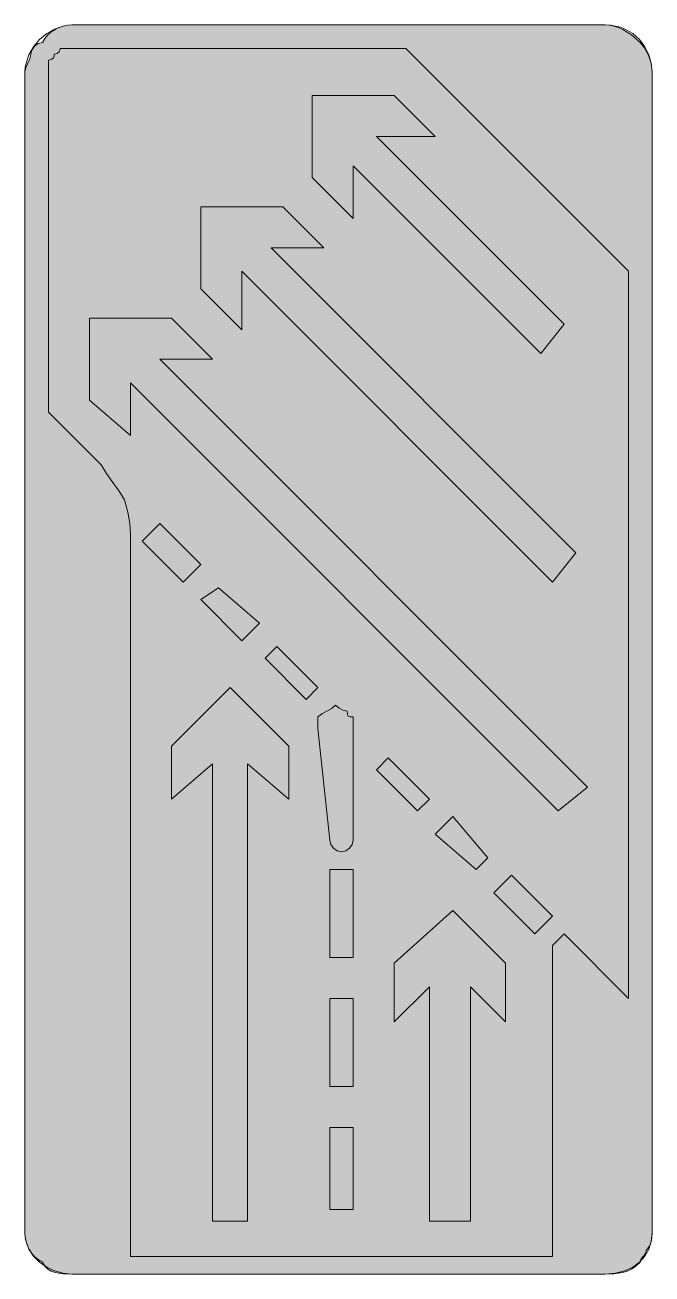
# Model space of a CAD drawing. Header units: metres. Extents: x 219 to 347, y 7 to 263.
import ezdxf

# ---------------------------------------------------------------- set-up
doc = ezdxf.new("R2010")
doc.units = ezdxf.units.M
for name, color, linetype, true_color in [('FILL_BLUE_0000FF', 7, 'Continuous', 0x0000ff), ('FILL_WHITE_FFFFFF', 7, 'Continuous', 0xffffff), ('STROKE_BLUE_0000FF', 7, 'Continuous', 0x0000ff)]:
    doc.layers.add(name, color=color, linetype=linetype, true_color=true_color)

msp = doc.modelspace()

# ---------------------------------------------------------------- hatches: boundary and pattern name
at = {"layer": 'FILL_BLUE_0000FF', "true_color": 0x0000ff}
h = msp.add_hatch(color=7, dxfattribs=at)
h.dxf.hatch_style = 1
h.paths.add_polyline_path([(240.45, 156), (240.43, 158.51), (240.3, 160.8), (239.94, 163.09), (239.25, 165.6), (238.16, 167.4), (236.85, 169.2), (235.54, 171), (234.45, 172.8), (223.65, 183.6), (223.65, 253.2), (223.65, 255.6), (224.25, 255.75), (224.66, 256.11), (224.8, 256.4), (224.85, 256.8), (225.45, 256.95), (225.86, 257.31), (226, 257.6), (226.05, 258), (228.45, 258), (296.85, 258), (342.45, 212.4), (342.45, 63.6), (329.25, 76.8), (326.85, 74.4), (326.85, 10.8), (240.45, 10.8), (240.45, 156)])
at = {"layer": 'FILL_WHITE_FFFFFF', "true_color": 0xffffff}
h = msp.add_hatch(color=7, dxfattribs=at)
h.dxf.hatch_style = 1
h.paths.add_polyline_path([(228.45, 7.2), (226.67, 7.24), (225, 7.5), (224.24, 7.79), (223.56, 8.21), (222.95, 8.81), (222.45, 9.6), (221.61, 10.1), (220.88, 10.71), (220.26, 11.39), (219.75, 12.15), (219.36, 12.96), (219.07, 13.82), (218.91, 14.7), (218.85, 15.6), (218.85, 253.2), (219.04, 254.1), (219.45, 255), (219.86, 255.9), (220.05, 256.8), (220.26, 257.68), (220.8, 258.45), (221.57, 258.99), (222.45, 259.2), (222.95, 260.04), (223.56, 260.77), (224.24, 261.39), (225, 261.9), (225.81, 262.29), (226.67, 262.57), (227.55, 262.74), (228.45, 262.8), (337.65, 262.8), (338.55, 262.74), (339.45, 262.57), (340.35, 262.29), (341.25, 261.9), (343.05, 260.77), (344.85, 259.2), (345.73, 258.09), (346.5, 256.65), (347.04, 254.98), (347.25, 253.2), (347.25, 15.6), (347.23, 14.7), (347.1, 13.8), (346.74, 12.9), (346.05, 12), (346, 11.6), (345.86, 11.29), (345.45, 10.8), (345.04, 10.31), (344.9, 10), (344.85, 9.6), (343.95, 8.81), (343.05, 8.21), (342.15, 7.79), (341.25, 7.5), (339.45, 7.24), (337.65, 7.2), (228.45, 7.2)])
h = msp.add_hatch(color=7, dxfattribs=at)
h.dxf.hatch_style = 1
h.paths.add_polyline_path([(277.65, 248.4), (294.45, 248.4), (302.85, 240), (290.85, 240), (329.25, 201.6), (324.45, 195.6), (286.05, 234), (286.05, 223.2), (277.65, 231.6), (277.65, 248.4)])
h = msp.add_hatch(color=7, dxfattribs=at)
h.dxf.hatch_style = 1
h.paths.add_polyline_path([(254.85, 225.6), (271.65, 225.6), (280.05, 217.2), (269.25, 217.2), (331.65, 154.8), (326.85, 148.8), (263.25, 212.4), (263.25, 200.4), (254.85, 208.8), (254.85, 225.6)])
h = msp.add_hatch(color=7, dxfattribs=at)
h.dxf.hatch_style = 1
h.paths.add_polyline_path([(232.05, 202.8), (248.85, 202.8), (257.25, 194.4), (246.45, 194.4), (334.05, 106.8), (328.05, 102), (240.45, 189.6), (240.45, 178.8), (232.05, 186), (232.05, 202.8)])
h = msp.add_hatch(color=7, dxfattribs=at)
h.dxf.hatch_style = 1
h.paths.add_polyline_path([(251.25, 148.8), (242.85, 157.2), (246.45, 160.8), (254.85, 152.4), (251.25, 148.8)])
h = msp.add_hatch(color=7, dxfattribs=at)
h.dxf.hatch_style = 1
h.paths.add_polyline_path([(263.25, 136.8), (254.85, 145.2), (258.45, 147.6), (266.85, 140.4), (263.25, 136.8)])
h = msp.add_hatch(color=7, dxfattribs=at)
h.dxf.hatch_style = 1
h.paths.add_polyline_path([(276.45, 124.8), (268.05, 133.2), (270.45, 135.6), (278.85, 127.2), (276.45, 124.8)])
h = msp.add_hatch(color=7, dxfattribs=at)
h.dxf.hatch_style = 1
h.paths.add_polyline_path([(264.45, 111.6), (264.45, 18), (257.25, 18), (257.25, 111.6), (248.85, 104.4), (248.85, 115.2), (260.85, 127.2), (272.85, 115.2), (272.85, 104.4), (264.45, 111.6)])
h = msp.add_hatch(color=7, dxfattribs=at)
h.dxf.hatch_style = 1
h.paths.add_polyline_path([(285.84, 95.12), (285.3, 94.35), (284.53, 93.81), (283.65, 93.6), (282.77, 93.81), (282, 94.35), (281.46, 95.12), (281.25, 96), (278.85, 118.8), (278.85, 120), (278.85, 121.2), (279.75, 121.91), (280.65, 122.4), (281.55, 122.89), (282.45, 123.6), (283.2, 123), (283.97, 122.59), (284.85, 122.4), (284.87, 121.71), (285, 121.35), (285.36, 121.22), (286.05, 121.2), (286.05, 120), (286.05, 96), (285.84, 95.12)])
h = msp.add_hatch(color=7, dxfattribs=at)
h.dxf.hatch_style = 1
h.paths.add_polyline_path([(299.25, 102), (290.85, 110.4), (293.25, 112.8), (301.65, 104.4), (299.25, 102)])
h = msp.add_hatch(color=7, dxfattribs=at)
h.dxf.hatch_style = 1
h.paths.add_polyline_path([(311.25, 90), (302.85, 97.2), (306.45, 100.8), (313.65, 92.4), (311.25, 90)])
h = msp.add_hatch(color=7, dxfattribs=at)
h.dxf.hatch_style = 1
h.paths.add_polyline_path([(281.25, 72), (281.25, 90), (286.05, 90), (286.05, 72), (281.25, 72)])
h = msp.add_hatch(color=7, dxfattribs=at)
h.dxf.hatch_style = 1
h.paths.add_polyline_path([(323.25, 76.8), (314.85, 85.2), (318.45, 88.8), (326.85, 80.4), (323.25, 76.8)])
h = msp.add_hatch(color=7, dxfattribs=at)
h.dxf.hatch_style = 1
h.paths.add_polyline_path([(317.25, 70.8), (317.25, 58.8), (310.05, 66), (310.05, 18), (301.65, 18), (301.65, 66), (294.45, 58.8), (294.45, 70.8), (306.45, 81.6), (317.25, 70.8)])
h = msp.add_hatch(color=7, dxfattribs=at)
h.dxf.hatch_style = 1
h.paths.add_polyline_path([(281.25, 45.6), (281.25, 63.6), (286.05, 63.6), (286.05, 45.6), (281.25, 45.6)])
h = msp.add_hatch(color=7, dxfattribs=at)
h.dxf.hatch_style = 1
h.paths.add_polyline_path([(281.25, 20.4), (281.25, 37.2), (286.05, 37.2), (286.05, 20.4), (281.25, 20.4)])

# ---------------------------------------------------------------- linework, layer by layer
at = {"layer": 'FILL_BLUE_0000FF', "lineweight": 0, "true_color": 0x0000ff}
msp.add_lwpolyline([(240.45, 156), (240.43, 158.51), (240.3, 160.8), (239.94, 163.09), (239.25, 165.6), (238.16, 167.4), (236.85, 169.2), (235.54, 171), (234.45, 172.8), (223.65, 183.6), (223.65, 253.2), (223.65, 255.6), (224.25, 255.75), (224.66, 256.11), (224.8, 256.4), (224.85, 256.8), (225.45, 256.95), (225.86, 257.31), (226, 257.6), (226.05, 258), (228.45, 258), (296.85, 258), (342.45, 212.4), (342.45, 63.6), (329.25, 76.8), (326.85, 74.4), (326.85, 10.8), (240.45, 10.8)], close=True, dxfattribs=at)
at = {"layer": 'FILL_WHITE_FFFFFF', "lineweight": 0, "true_color": 0xffffff}
for points in [[(228.45, 7.2), (226.67, 7.24), (225, 7.5), (224.24, 7.79), (223.56, 8.21), (222.95, 8.81), (222.45, 9.6), (221.61, 10.1), (220.88, 10.71), (220.26, 11.39), (219.75, 12.15), (219.36, 12.96), (219.07, 13.82), (218.91, 14.7), (218.85, 15.6), (218.85, 253.2), (219.04, 254.1), (219.45, 255), (219.86, 255.9), (220.05, 256.8), (220.26, 257.68), (220.8, 258.45), (221.57, 258.99), (222.45, 259.2), (222.95, 260.04), (223.56, 260.77), (224.24, 261.39), (225, 261.9), (225.81, 262.29), (226.67, 262.57), (227.55, 262.74), (228.45, 262.8), (337.65, 262.8), (338.55, 262.74), (339.45, 262.57), (340.35, 262.29), (341.25, 261.9), (343.05, 260.77), (344.85, 259.2), (345.73, 258.09), (346.5, 256.65), (347.04, 254.98), (347.25, 253.2), (347.25, 15.6), (347.23, 14.7), (347.1, 13.8), (346.74, 12.9), (346.05, 12), (346, 11.6), (345.86, 11.29), (345.45, 10.8), (345.04, 10.31), (344.9, 10), (344.85, 9.6), (343.95, 8.81), (343.05, 8.21), (342.15, 7.79), (341.25, 7.5), (339.45, 7.24), (337.65, 7.2)], [(277.65, 248.4), (294.45, 248.4), (302.85, 240), (290.85, 240), (329.25, 201.6), (324.45, 195.6), (286.05, 234), (286.05, 223.2), (277.65, 231.6)], [(254.85, 225.6), (271.65, 225.6), (280.05, 217.2), (269.25, 217.2), (331.65, 154.8), (326.85, 148.8), (263.25, 212.4), (263.25, 200.4), (254.85, 208.8)], [(232.05, 202.8), (248.85, 202.8), (257.25, 194.4), (246.45, 194.4), (334.05, 106.8), (328.05, 102), (240.45, 189.6), (240.45, 178.8), (232.05, 186)], [(251.25, 148.8), (242.85, 157.2), (246.45, 160.8), (254.85, 152.4)], [(263.25, 136.8), (254.85, 145.2), (258.45, 147.6), (266.85, 140.4)], [(276.45, 124.8), (268.05, 133.2), (270.45, 135.6), (278.85, 127.2)], [(264.45, 111.6), (264.45, 18), (257.25, 18), (257.25, 111.6), (248.85, 104.4), (248.85, 115.2), (260.85, 127.2), (272.85, 115.2), (272.85, 104.4)], [(285.84, 95.12), (285.3, 94.35), (284.53, 93.81), (283.65, 93.6), (282.77, 93.81), (282, 94.35), (281.46, 95.12), (281.25, 96), (278.85, 118.8), (278.85, 120), (278.85, 121.2), (279.75, 121.91), (280.65, 122.4), (281.55, 122.89), (282.45, 123.6), (283.2, 123), (283.97, 122.59), (284.85, 122.4), (284.87, 121.71), (285, 121.35), (285.36, 121.22), (286.05, 121.2), (286.05, 120), (286.05, 96)], [(299.25, 102), (290.85, 110.4), (293.25, 112.8), (301.65, 104.4)], [(311.25, 90), (302.85, 97.2), (306.45, 100.8), (313.65, 92.4)], [(281.25, 72), (281.25, 90), (286.05, 90), (286.05, 72)], [(323.25, 76.8), (314.85, 85.2), (318.45, 88.8), (326.85, 80.4)], [(317.25, 70.8), (317.25, 58.8), (310.05, 66), (310.05, 18), (301.65, 18), (301.65, 66), (294.45, 58.8), (294.45, 70.8), (306.45, 81.6)], [(281.25, 45.6), (281.25, 63.6), (286.05, 63.6), (286.05, 45.6)], [(281.25, 20.4), (281.25, 37.2), (286.05, 37.2), (286.05, 20.4)]]:
    msp.add_lwpolyline(points, close=True, dxfattribs=at)
at = {"layer": 'STROKE_BLUE_0000FF', "lineweight": 0, "true_color": 0x0000ff}
msp.add_lwpolyline([(228.45, 262.8), (337.65, 262.8), (338.75, 262.74), (339.79, 262.58), (340.76, 262.33), (341.68, 261.97), (343.32, 261.03), (344.7, 259.8), (345.79, 258.35), (346.59, 256.72), (347.08, 254.99), (347.25, 253.2), (347.25, 15.6), (347.08, 13.86), (346.59, 12.26), (345.79, 10.83), (344.7, 9.6), (343.32, 8.59), (341.68, 7.84), (339.79, 7.36), (337.65, 7.2), (228.45, 7.2), (226.66, 7.36), (224.93, 7.84), (223.3, 8.59), (221.85, 9.6), (220.62, 10.83), (219.67, 12.26), (219.07, 13.86), (218.91, 14.71), (218.85, 15.6), (218.85, 253.2), (218.91, 254.1), (219.07, 254.99), (219.67, 256.72), (220.62, 258.35), (221.85, 259.8), (223.3, 261.03), (224.93, 261.97), (226.66, 262.58), (227.55, 262.74), (228.45, 262.8)], dxfattribs=at)

doc.saveas('drawing.dxf')
